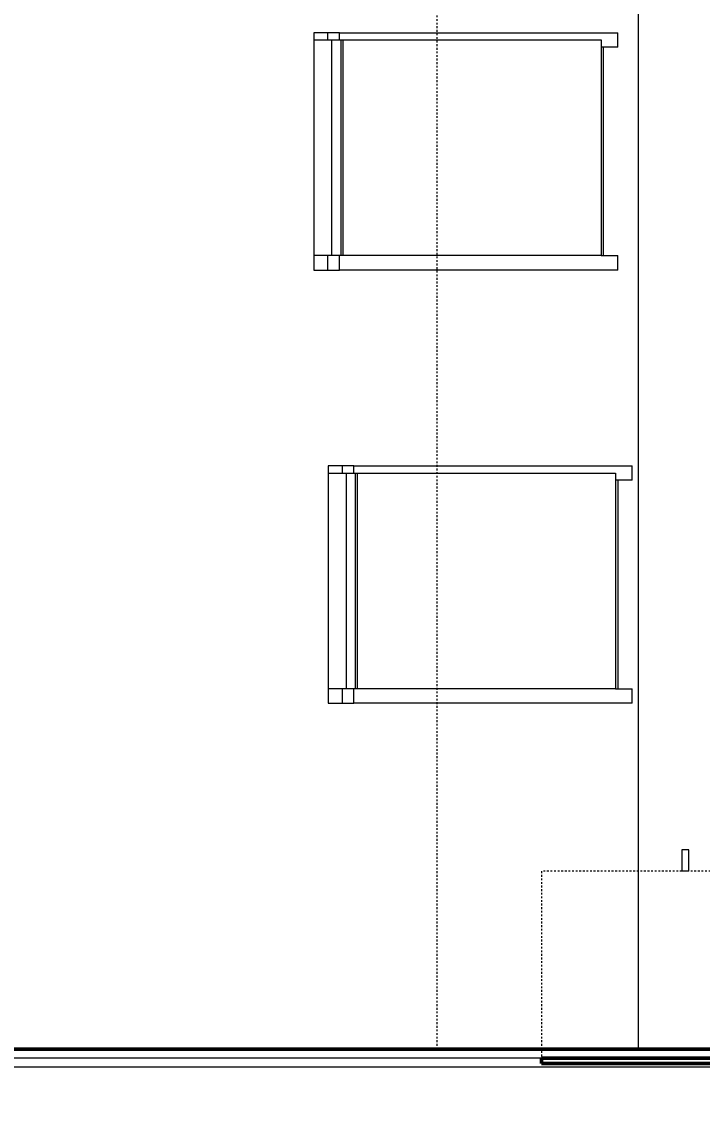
# Model space of a CAD drawing. Header units: inches. Extents: x -4266 to -1814, y 9706 to 12441.
# Drawn here: x -3651.2 to -3603.9, y 10550.8 to 10625.9 of the extents above; entities that cross this region are included whole.
import ezdxf

# ---------------------------------------------------------------- set-up
doc = ezdxf.new("R2010")
doc.units = ezdxf.units.IN
doc.header["$MEASUREMENT"] = 0
doc.linetypes.add('Dash', pattern=[0.25, 0.125, -0.125])
for name, color, linetype, lineweight in [('A-ANNO-DIMS', 211, 'Continuous', 9), ('A-ANNO-DIMS-96', 211, 'Continuous', 9), ('A-WALL', 113, 'Continuous', 13), ('A-WALL-3', 250, 'Continuous', 50), ('A-WALL-4', 10, 'Continuous', 13), ('I-FURN-1', 7, 'Continuous', 9), ('I-WALL-3', 2, 'Continuous', 50), ('Q-CASE-2', 7, 'Continuous', 9), ('Q-CASE-4', 7, 'Dash', 9), ('Q-CASE-HDLN-1', 7, 'Dash', 9)]:
    doc.layers.add(name, color=color, linetype=linetype, lineweight=lineweight)
doc.styles.add('Century Gothic', font='ufonts.com_century-gothic.ttf', dxfattribs={"height": 9})
doc.dimstyles.new('OD__1_16__Tol__', dxfattribs={"dimscale": 12, "dimtxt": 9.397514, "dimasz": 1, "dimexe": 0.75, "dimexo": 0.5, "dimgap": 0.125, "dimtad": 1, "dimdec": 4, "dimrnd": 0.0625, "dimzin": 3, "dimdsep": 46, "dimlunit": 4, "dimtxsty": 'Century Gothic', "dimblk1": 'OBLIQUE', "dimblk2": 'OBLIQUE', "dimsah": 1, "dimcen": 0.09, "dimdle": 0.75, "dimazin": 0, "dimtfac": 1, "dimtdec": 4, "dimtix": 1, "dimtmove": 0, "dimatfit": 3, "dimfxl": 1, "dimtvp": 1, "dimtfill": 1, "dimfrac": 2, "dimtolj": 1, "dimtzin": 0, "dimarcsym": 2})

# ---------------------------------------------------------------- blocks, each defined once
blk = doc.blocks.new('DIMBLOCK6-FLOOR PLAN - 1ST FLOOR')
at = {"layer": 'A-ANNO-DIMS-96'}
for p, q in [((-3829.324, 11540.989), (-3829.324, 10271.308)), ((-3829.324, 10280.308), (-3829.324, 11540.989)), ((-3338.724, 10282.793), (-3338.724, 10271.308)), ((-3338.724, 10280.308), (-3338.724, 10282.793)), ((-3838.324, 10280.308), (-3338.724, 10280.308))]:
    blk.add_line(p, q, dxfattribs=at)
at = {"layer": 'A-ANNO-DIMS-96', "lineweight": 50}
for p, q in [((-3829.324, 10280.308), (-3823.324, 10286.308)), ((-3338.724, 10280.308), (-3332.724, 10286.308)), ((-3829.324, 10280.308), (-3835.324, 10274.308)), ((-3338.724, 10280.308), (-3344.724, 10274.308))]:
    blk.add_line(p, q, dxfattribs=at)
at = {"layer": 'A-ANNO-DIMS-96', "color": 0, "char_height": 9, "attachment_point": 1, "line_spacing_factor": 0.984502, "style": 'Century Gothic', "bg_fill": 3, "box_fill_scale": 1.25, "bg_fill_color": 256, "bg_fill_true_color": 13158600, "bg_fill_transparency": 0}
for s, insert, width in [('40\' - 10 5/8"', (-3618.258, 10293.343), 82.16113), ('490.6', (-3599.761, 10275.576), 37.76906)]:
    blk.add_mtext(s, dxfattribs=dict(at, insert=insert, width=width))
blk = doc.blocks.new('_Oblique')
at = {"color": 0, "linetype": 'ByBlock', "lineweight": -2}
blk.add_line((-0.5, -0.5), (0.5, 0.5), dxfattribs=at)

msp = doc.modelspace()

# ---------------------------------------------------------------- linework, layer by layer
at = {"layer": 'A-WALL'}
for p, q in [((-3567.18063, 10553.8144), (-3733.62067, 10553.8144)), ((-3486.67374, 10553.1894), (-3822.72374, 10553.1894))]:
    msp.add_line(p, q, dxfattribs=at)
at = {"layer": 'I-WALL-3'}
msp.add_line((-3567.18063, 10554.4394), (-3733.62067, 10554.4394), dxfattribs=at)

# ---------------------------------------------------------------- next in the draw order: dimensions: what is measured, and where the dimension line sits
at = {"layer": 'A-ANNO-DIMS'}
dim = msp.add_linear_dim(base=(-3338.72374, 10280.30762), p1=(-3829.32374, 11546.9894), p2=(-3338.72374, 10288.7929), dimstyle='OD__1_16__Tol__', override={"dimpost": '<>\\X', "dimfxl": 1350.461691}, dxfattribs=at)
dim.commit()
dim.dimension.update_dxf_attribs({"geometry": 'DIMBLOCK6-FLOOR PLAN - 1ST FLOOR', "text_midpoint": (-3584.02374, 10280.30762)})

# ---------------------------------------------------------------- next in the draw order: linework, layer by layer
at = {"layer": 'A-WALL-3'}
for p, q in [((-3567.18063, 10553.8144), (-3615.04982, 10553.8144)), ((-3615.04982, 10553.8144), (-3615.04982, 10553.4394)), ((-3615.04982, 10553.4394), (-3567.18063, 10553.4394))]:
    msp.add_line(p, q, dxfattribs=at)
at = {"layer": 'A-WALL-4'}
msp.add_line((-3608.29874, 10554.4394), (-3608.29874, 10658.82275), dxfattribs=at)
at = {"layer": 'I-FURN-1'}
for p, q in [((-3629.90341, 10625.11953), (-3630.88822, 10625.11953)), ((-3630.88822, 10625.11953), (-3630.88822, 10624.61953)), ((-3629.90341, 10624.61953), (-3629.90341, 10625.11953)), ((-3629.10803, 10625.11953), (-3629.90341, 10625.11953)), ((-3629.10803, 10624.61953), (-3629.10803, 10625.11953)), ((-3629.10803, 10625.11953), (-3613.17031, 10625.11953)), ((-3613.17031, 10625.11953), (-3611.67406, 10625.11953)), ((-3611.67406, 10625.11953), (-3609.75531, 10625.11953)), ((-3609.75531, 10624.11953), (-3609.75531, 10625.11953)), ((-3630.88822, 10624.61953), (-3629.64718, 10624.61953)), ((-3630.88822, 10624.61953), (-3630.88822, 10609.61953)), ((-3629.64718, 10624.61953), (-3628.98233, 10624.61953)), ((-3629.64718, 10624.61953), (-3629.64718, 10609.61953)), ((-3628.98233, 10609.61953), (-3628.98233, 10624.61953)), ((-3628.98233, 10624.61953), (-3628.8538, 10624.61953)), ((-3628.8538, 10624.61953), (-3613.25449, 10624.61953)), ((-3628.8538, 10609.61953), (-3628.8538, 10624.61953)), ((-3613.25449, 10624.61953), (-3611.00182, 10624.61953)), ((-3611.00182, 10624.61953), (-3610.90186, 10624.61953)), ((-3610.88924, 10609.61953), (-3610.88924, 10624.61953)), ((-3610.83151, 10624.11953), (-3610.9052, 10624.11953)), ((-3610.75281, 10624.11953), (-3610.83151, 10624.11953)), ((-3609.75531, 10624.11953), (-3610.75281, 10624.11953)), ((-3610.75281, 10624.11953), (-3610.75281, 10609.61953)), ((-3629.64718, 10609.61953), (-3630.88822, 10609.61953)), ((-3630.88822, 10609.61953), (-3630.88822, 10608.61953)), ((-3629.90341, 10608.61953), (-3629.90341, 10609.61953)), ((-3628.98233, 10609.61953), (-3629.64718, 10609.61953)), ((-3629.10803, 10608.61953), (-3629.10803, 10609.61953)), ((-3628.8538, 10609.61953), (-3628.98233, 10609.61953)), ((-3613.25449, 10609.61953), (-3628.8538, 10609.61953)), ((-3611.00182, 10609.61953), (-3613.25449, 10609.61953)), ((-3610.90186, 10609.61953), (-3611.00182, 10609.61953)), ((-3610.90186, 10609.61953), (-3610.83151, 10609.61953)), ((-3610.83151, 10609.61953), (-3610.75281, 10609.61953)), ((-3610.75281, 10609.61953), (-3609.75531, 10609.61953)), ((-3609.75531, 10608.61953), (-3609.75531, 10609.61953)), ((-3630.88822, 10608.61953), (-3629.90341, 10608.61953)), ((-3629.90341, 10608.61953), (-3629.10803, 10608.61953)), ((-3613.17031, 10608.61953), (-3629.10803, 10608.61953)), ((-3611.67406, 10608.61953), (-3613.17031, 10608.61953)), ((-3609.75531, 10608.61953), (-3611.67406, 10608.61953)), ((-3628.90341, 10594.99822), (-3629.88822, 10594.99822)), ((-3629.88822, 10594.99822), (-3629.88822, 10594.49822)), ((-3628.90341, 10594.49822), (-3628.90341, 10594.99822)), ((-3628.10803, 10594.99822), (-3628.90341, 10594.99822)), ((-3628.10803, 10594.49822), (-3628.10803, 10594.99822)), ((-3628.10803, 10594.99822), (-3612.17031, 10594.99822)), ((-3612.17031, 10594.99822), (-3610.67406, 10594.99822)), ((-3610.67406, 10594.99822), (-3608.75531, 10594.99822)), ((-3608.75531, 10593.99822), (-3608.75531, 10594.99822)), ((-3629.88822, 10594.49822), (-3628.64718, 10594.49822)), ((-3629.88822, 10594.49822), (-3629.88822, 10579.49822)), ((-3628.64718, 10594.49822), (-3627.98233, 10594.49822)), ((-3628.64718, 10594.49822), (-3628.64718, 10579.49822)), ((-3627.98233, 10579.49822), (-3627.98233, 10594.49822)), ((-3627.98233, 10594.49822), (-3627.8538, 10594.49822)), ((-3627.8538, 10594.49822), (-3612.25449, 10594.49822)), ((-3627.8538, 10579.49822), (-3627.8538, 10594.49822)), ((-3612.25449, 10594.49822), (-3610.00182, 10594.49822)), ((-3610.00182, 10594.49822), (-3609.90186, 10594.49822)), ((-3609.88924, 10579.49822), (-3609.88924, 10594.49822)), ((-3609.83151, 10593.99822), (-3609.9052, 10593.99822)), ((-3609.75281, 10593.99822), (-3609.83151, 10593.99822)), ((-3608.75531, 10593.99822), (-3609.75281, 10593.99822)), ((-3609.75281, 10593.99822), (-3609.75281, 10579.49822)), ((-3628.64718, 10579.49822), (-3629.88822, 10579.49822)), ((-3629.88822, 10579.49822), (-3629.88822, 10578.49822)), ((-3628.90341, 10578.49822), (-3628.90341, 10579.49822)), ((-3627.98233, 10579.49822), (-3628.64718, 10579.49822)), ((-3628.10803, 10578.49822), (-3628.10803, 10579.49822)), ((-3627.8538, 10579.49822), (-3627.98233, 10579.49822)), ((-3612.25449, 10579.49822), (-3627.8538, 10579.49822)), ((-3610.00182, 10579.49822), (-3612.25449, 10579.49822)), ((-3609.90186, 10579.49822), (-3610.00182, 10579.49822)), ((-3609.90186, 10579.49822), (-3609.83151, 10579.49822)), ((-3609.83151, 10579.49822), (-3609.75281, 10579.49822)), ((-3609.75281, 10579.49822), (-3608.75531, 10579.49822)), ((-3608.75531, 10578.49822), (-3608.75531, 10579.49822)), ((-3629.88822, 10578.49822), (-3628.90341, 10578.49822)), ((-3628.90341, 10578.49822), (-3628.10803, 10578.49822)), ((-3612.17031, 10578.49822), (-3628.10803, 10578.49822)), ((-3610.67406, 10578.49822), (-3612.17031, 10578.49822)), ((-3608.75531, 10578.49822), (-3610.67406, 10578.49822))]:
    msp.add_line(p, q, dxfattribs=at)
at = {"layer": 'Q-CASE-2'}
for p, q in [((-3604.79982, 10568.31365), (-3605.28826, 10568.31365)), ((-3605.28826, 10568.31365), (-3605.28826, 10566.8144)), ((-3604.79982, 10566.8144), (-3604.79982, 10568.31365)), ((-3604.79982, 10566.8144), (-3605.28826, 10566.8144))]:
    msp.add_line(p, q, dxfattribs=at)
at = {"layer": 'Q-CASE-4'}
for p, q in [((-3615.04982, 10566.8144), (-3615.04982, 10553.8144)), ((-3591.04982, 10566.8144), (-3615.04982, 10566.8144)), ((-3615.04982, 10553.8144), (-3591.04982, 10553.8144))]:
    msp.add_line(p, q, dxfattribs=at)
at = {"layer": 'Q-CASE-HDLN-1'}
msp.add_line((-3622.29874, 10554.4394), (-3622.29874, 10661.44775), dxfattribs=at)

doc.saveas('drawing.dxf')
